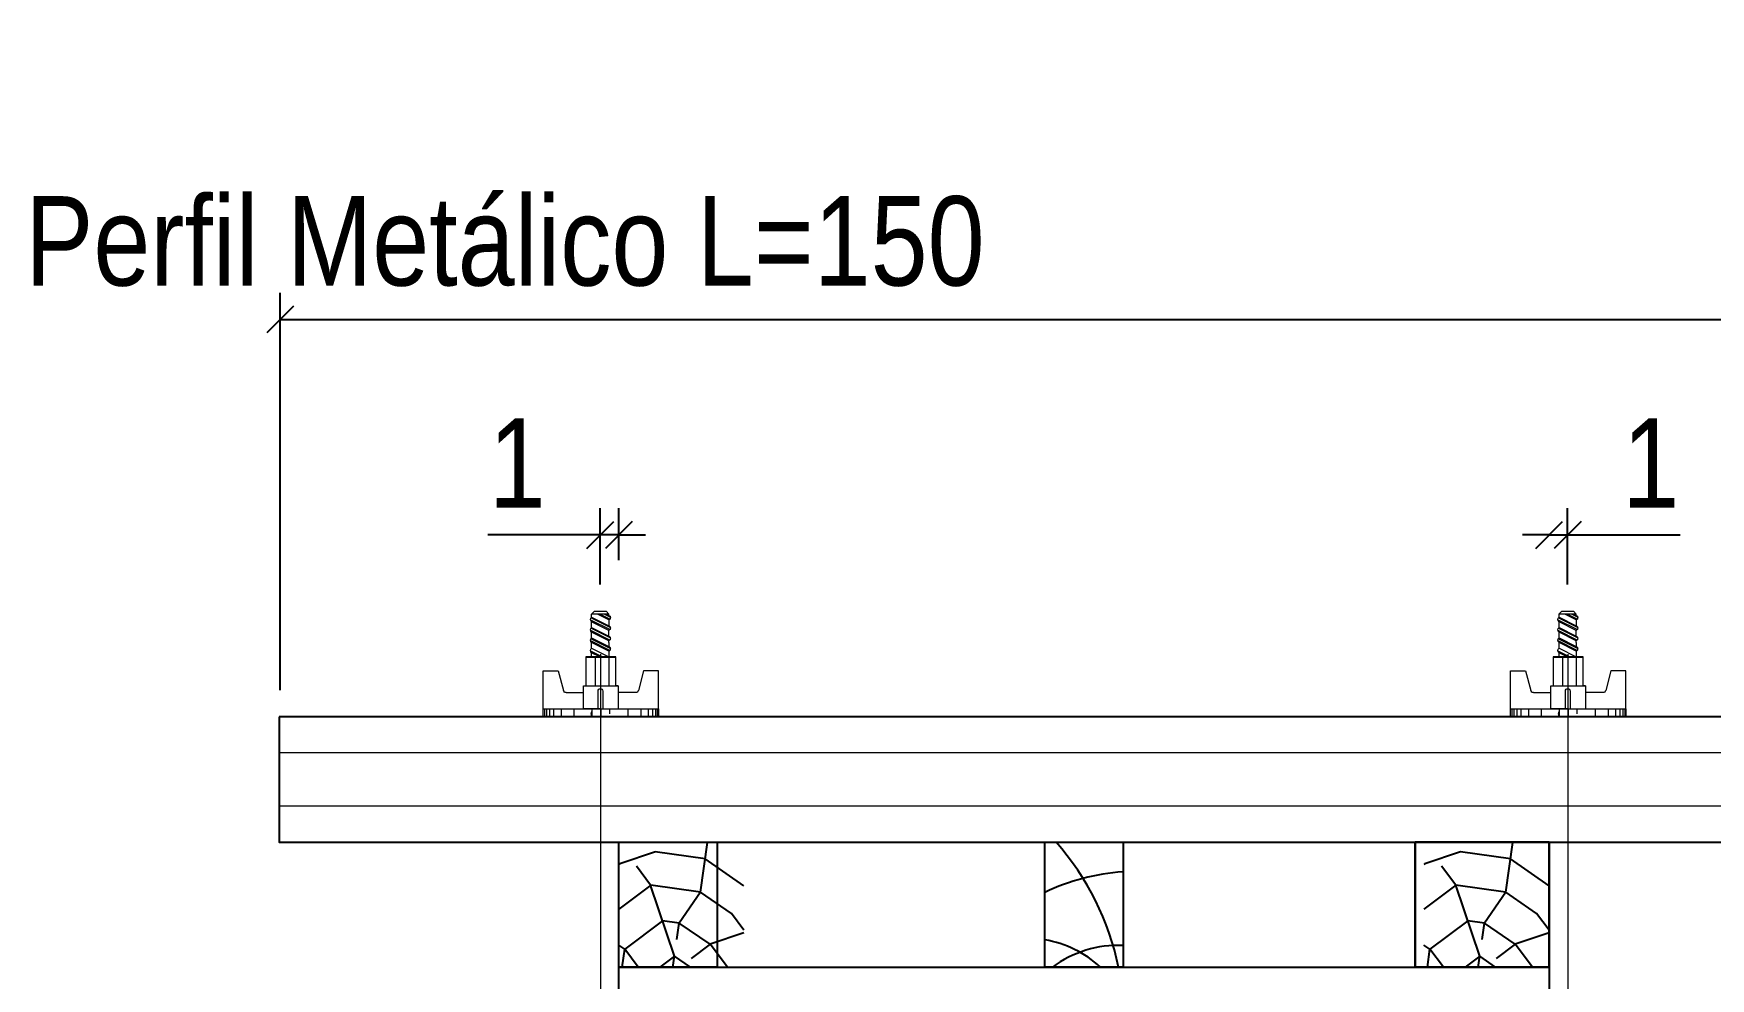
# Model space of a CAD drawing. Extents: x 2282 to 12463, y 760 to 16806.
# Drawn here: x 4592.7 to 4780.2, y 12863.4 to 12969 of the extents above; entities that cross this region are included whole.
import ezdxf

# ---------------------------------------------------------------- set-up
doc = ezdxf.new("R2010")
doc.units = 0
for name, color, linetype in [('1-2 PONTALETE', 7, 'Continuous'), ('COTA', 241, 'Continuous'), ('GRAVATA', 2, 'Continuous'), ('Painéis', 200, 'Continuous'), ('PONTALETE', 7, 'Continuous')]:
    doc.layers.add(name, color=color, linetype=linetype)
doc.layers.add('Hachura', color=251, linetype='Continuous', lineweight=9)
doc.styles.add('COTA TECNICA 2X', font='techl___.ttf', dxfattribs={"height": 10})
doc.dimstyles.new('SECAO PILAR', dxfattribs={"dimtxt": 10, "dimasz": 3, "dimexe": 3, "dimexo": 3, "dimgap": 3, "dimtad": 1, "dimdec": 1, "dimlfac": 0.5, "dimzin": 12, "dimdsep": 46, "dimtxsty": 'COTA TECNICA 2X', "dimblk1": 'OBLIQUE', "dimblk2": 'OBLIQUE', "dimsah": 1, "dimcen": 0.9, "dimclrd": 256, "dimclre": 256, "dimclrt": 256, "dimadec": 1, "dimazin": 3, "dimtfac": 1, "dimtdec": 1, "dimtmove": 0, "dimatfit": 3, "dimfxl": 1, "dimtolj": 1, "dimtzin": 12, "dimarcsym": 0})

# ---------------------------------------------------------------- blocks, each defined once
blk = doc.blocks.new('_Oblique')
at = {"color": 0, "linetype": 'ByBlock', "lineweight": -2}
blk.add_line((-0.5, -0.5), (0.5, 0.5), dxfattribs=at)
blk = doc.blocks.new('*D330')
at = {"layer": 'COTA', "lineweight": -2, "transparency": 16777216}
for p, q in [((4656.07, 12907.41), (4656.07, 12915.95)), ((4658.14, 12910.12), (4658.14, 12915.95)), ((4656.07, 12912.95), (4643.49, 12912.95)), ((4658.14, 12912.95), (4656.07, 12912.95)), ((4658.14, 12912.95), (4661.14, 12912.95))]:
    blk.add_line(p, q, dxfattribs=at)
at = {"layer": 'Defpoints', "color": 0, "transparency": 16777216}
for p in [(4656.07, 12912.95), (4658.14, 12907.12), (4656.07, 12904.41)]:
    blk.add_point(p, dxfattribs=at)
at = {"layer": 'COTA', "lineweight": -2, "transparency": 16777216, "xscale": 3, "yscale": 3, "zscale": 3}
blk.add_blockref('_Oblique', (4656.07, 12912.95), dxfattribs=at)
at = {"layer": 'COTA', "lineweight": -2, "transparency": 16777216, "xscale": 3, "yscale": 3, "zscale": 3, "rotation": 180}
blk.add_blockref('_Oblique', (4658.14, 12912.95), dxfattribs=at)
at = {"layer": 'COTA', "transparency": 16777216, "insert": (4646.78, 12921.01), "char_height": 10, "attachment_point": 5, "style": 'COTA TECNICA 2X'}
blk.add_mtext('\\A1;1', dxfattribs=at)
blk = doc.blocks.new('*D331')
at = {"layer": 'COTA', "lineweight": -2, "transparency": 16777216}
for p, q in [((4764.24, 12907.41), (4764.24, 12915.95)), ((4762.18, 12912.95), (4759.18, 12912.95)), ((4762.18, 12912.95), (4764.24, 12912.95)), ((4764.24, 12912.95), (4776.83, 12912.95))]:
    blk.add_line(p, q, dxfattribs=at)
at = {"layer": 'Defpoints', "color": 0, "transparency": 16777216}
for p in [(4762.18, 12912.95), (4764.24, 12912.95), (4764.24, 12904.41)]:
    blk.add_point(p, dxfattribs=at)
at = {"layer": 'COTA', "lineweight": -2, "transparency": 16777216, "xscale": 3, "yscale": 3, "zscale": 3}
blk.add_blockref('_Oblique', (4762.18, 12912.95), dxfattribs=at)
at = {"layer": 'COTA', "lineweight": -2, "transparency": 16777216, "xscale": 3, "yscale": 3, "zscale": 3, "rotation": 180}
blk.add_blockref('_Oblique', (4764.24, 12912.95), dxfattribs=at)
at = {"layer": 'COTA', "transparency": 16777216, "insert": (4773.54, 12921.01), "char_height": 10, "attachment_point": 5, "style": 'COTA TECNICA 2X'}
blk.add_mtext('\\A1;1', dxfattribs=at)
blk = doc.blocks.new('*D332')
at = {"layer": 'COTA', "lineweight": -2, "transparency": 16777216}
for p, q in [((4620.27, 12895.61), (4620.27, 12940.04)), ((4800.53, 12895.61), (4800.53, 12940.04)), ((4620.27, 12937.04), (4800.53, 12937.04))]:
    blk.add_line(p, q, dxfattribs=at)
at = {"layer": 'Defpoints', "color": 0, "transparency": 16777216}
for p in [(4800.53, 12937.04), (4620.27, 12892.61), (4800.53, 12892.61)]:
    blk.add_point(p, dxfattribs=at)
at = {"layer": 'COTA', "lineweight": -2, "transparency": 16777216, "xscale": 3, "yscale": 3, "zscale": 3, "rotation": 180}
blk.add_blockref('_Oblique', (4620.27, 12937.04), dxfattribs=at)
at = {"layer": 'COTA', "lineweight": -2, "transparency": 16777216, "xscale": 3, "yscale": 3, "zscale": 3}
blk.add_blockref('_Oblique', (4800.53, 12937.04), dxfattribs=at)
at = {"layer": 'COTA', "transparency": 16777216, "insert": (4645.4, 12945.77), "char_height": 10, "attachment_point": 5, "style": 'COTA TECNICA 2X'}
blk.add_mtext('\\A1;Perfil Metálico L=150', dxfattribs=at)
blk = doc.blocks.new('C')
at = {"layer": 'Hachura', "color": 0}
for p, q in [((0.461, 3.155), (-0.003, 3.155)), ((0.461, 3.05), (-0.003, 3.05)), ((0.461, 2.881), (-0.003, 2.881)), ((0, 3.224), (0, -3.224)), ((0.451, 3.224), (0, 3.224)), ((0.451, -3.225), (0.451, 3.224)), ((0.451, 3.224), (2.58, 3.224)), ((2.58, 3.224), (2.58, 2.385)), ((0.461, 2.65), (-0.003, 2.65)), ((0.461, 2.228), (-0.003, 2.228)), ((0, 2.747), (0, -1.16)), ((1.354, 1.939), (1.354, 0.965)), ((2.58, 2.385), (1.475, 2.094)), ((0.461, 1.512), (0, 1.512)), ((1.741, 0.966), (0.451, 0.966)), ((1.741, -0.968), (1.741, 0.966)), ((1.741, 0.966), (1.741, 0.838)), ((1.741, 0.966), (1.741, 0.838)), ((0.388, 0.487), (0.172, 0.487)), ((1.451, 0.101), (0.451, 0.101)), ((1.741, 0.838), (3.354, 0.838)), ((3.354, 0.451), (1.741, 0.451)), ((3.32, 0.838), (3.32, -0.839)), ((3.354, 0.838), (3.354, -0.839)), ((3.676, 0.451), (3.354, 0.451)), ((3.837, -0.517), (3.354, 0.451)), ((3.354, 0.064), (3.67, -0.57)), ((3.676, 0.451), (4.16, -0.517)), ((3.716, 0.5), (4.251, -0.57)), ((4.371, -0.553), (3.83, 0.53)), ((4.151, 0.451), (3.934, 0.451)), ((4.418, -0.517), (3.934, 0.451)), ((4.151, 0.451), (4.256, 0.451)), ((4.256, 0.451), (4.74, -0.517)), ((4.296, 0.5), (4.831, -0.57)), ((4.952, -0.553), (4.41, 0.53)), ((4.514, 0.451), (4.837, 0.451)), ((4.998, -0.517), (4.514, 0.451)), ((4.837, 0.451), (5.321, -0.517)), ((4.876, 0.5), (5.412, -0.57)), ((5.532, -0.553), (4.991, 0.53)), ((5.579, -0.517), (5.095, 0.451)), ((5.417, 0.451), (5.095, 0.451)), ((5.579, -0.517), (5.095, 0.451)), ((5.417, 0.451), (5.74, -0.194)), ((5.457, 0.5), (5.74, -0.065)), ((5.74, 0.193), (5.571, 0.53)), ((5.74, 0.322), (5.675, 0.451)), ((5.675, 0.451), (5.74, 0.451)), ((5.739, 0.45), (5.9, 0.288)), ((5.739, 0.45), (5.739, -0.518)), ((5.9, -0.356), (5.9, 0.288)), ((0.451, -0.004), (0, -0.004)), ((0.075, -0.481), (0.292, -0.481)), ((0.292, -0.481), (0.397, -0.481)), ((0.451, -0.001), (0.451, -0.968)), ((0.451, -0.157), (1.451, -0.157)), ((0.451, -0.646), (0.451, -0.323)), ((0.451, -3.225), (0.451, -0.646)), ((3.354, -0.323), (1.741, -0.323)), ((3.354, -0.839), (1.741, -0.839)), ((3.354, -0.065), (3.579, -0.517)), ((3.354, -0.517), (3.579, -0.517)), ((3.837, -0.517), (4.16, -0.517)), ((4.418, -0.517), (4.74, -0.517)), ((4.634, -0.517), (4.74, -0.517)), ((4.998, -0.517), (5.321, -0.517)), ((5.579, -0.517), (5.74, -0.517)), ((5.739, -0.518), (5.9, -0.356)), ((5.739, -0.518), (5.739, -0.518)), ((0.461, -1.521), (-0.003, -1.521)), ((0.451, -0.968), (1.741, -0.968)), ((1.354, -1.94), (1.354, -0.968)), ((0.461, -2.228), (-0.003, -2.228)), ((0.461, -2.65), (-0.003, -2.65)), ((2.58, -2.387), (1.475, -2.096)), ((2.58, -3.225), (2.58, -2.387)), ((0.461, -2.881), (-0.003, -2.881)), ((0.461, -3.05), (-0.003, -3.05)), ((0.461, -3.155), (-0.003, -3.155)), ((0, -3.224), (2.568, -3.224))]:
    blk.add_line(p, q, dxfattribs=at)
for centre, radius, start, end in [((1.516, 1.939), 0.161, 104.74356, 180), ((1.445, -0.028), 0.129, 272.69497, 87.30503), ((3.805, 0.389), 0.143, 25.56881, 154.43119), ((4.385, 0.389), 0.143, 25.56881, 154.43119), ((4.966, 0.389), 0.143, 25.56881, 154.43119), ((5.546, 0.389), 0.143, 25.56881, 154.43119), ((0.166, -0.366), 0.174, 221.74404, 317.85924), ((3.708, -0.4), 0.174, 222.14076, 318.25596), ((4.289, -0.4), 0.174, 222.14076, 318.25596), ((4.869, -0.4), 0.174, 222.14076, 318.25596), ((5.45, -0.4), 0.174, 222.14076, 318.25596), ((5.61, -0.401), 0.174, 317.85924, 318.25596), ((1.516, -1.94), 0.161, 180, 255.25644)]:
    blk.add_arc(centre, radius, start, end, dxfattribs=at)

msp = doc.modelspace()

# ---------------------------------------------------------------- hatches: boundary and pattern name
at = {"layer": 'PONTALETE'}
h = msp.add_hatch(dxfattribs=at)
h.set_pattern_fill('TRONCO', color=1, scale=37.5, angle=82, style=0, pattern_type=2)
h.set_pattern_definition([(82, (-6976.337, 14227.254), (-31.91606, 42.35404), [11.25, -26.25]), (82, (-6978.193, 14227.515), (-31.91606, 42.35404), [11.25, -26.25]), (82, (-6981.646, 14229.893), (-31.91606, 42.35404), [7.5, -30]), (82, (-6985.1, 14232.272), (-31.91606, 42.35404), [5.625, -31.875]), (82, (-6988.81, 14232.794), (-31.91606, 42.35404), [3.75, -33.75]), (82, (-6993.83, 14224.032), (-31.91606, 42.35404), [1.875, -9.375, 1.875, -24.375]), (82, (-6994.904, 14229.863), (-31.91606, 42.35404), [1.875, -15, 5.625, -15]), (82, (-6995.717, 14237.55), (-31.91606, 42.35404), [1.875, -1.875, 1.875, -31.875]), (82, (-6997.835, 14235.955), (-31.91606, 42.35404), [1.875, -35.625]), (82, (-7001.81, 14234.62), (-31.91606, 42.35404), [5.625, -31.875]), (82, (-7005.523, 14235.142), (-31.91606, 42.35404), [7.5, -30]), (82, (-7009.497, 14233.808), (-31.91606, 42.35404), [9.375, -11.25, 1.875, -15]), (172, (-6989.304, 14215.822), (-42.35404, -31.91606), [1.875, -3.75, 9.375, -22.5]), (172, (-6992.756, 14218.2), (-42.35404, -31.91606), [1.875, -1.875, 5.625, -28.125]), (172, (-7007.35, 14222.145), (-42.35404, -31.91606), [3.75, -33.75]), (172, (-6992.234, 14221.914), (-42.35404, -31.91606), [7.5, -11.25, 1.875, -16.875]), (172, (-7012.398, 14226.64), (-42.35404, -31.91606), [1.875, -35.625]), (172, (-6993.57, 14225.89), (-42.35404, -31.91606), [5.625, -31.875]), (172, (-6994.904, 14229.863), (-42.35404, -31.91606), [3.75, -33.75]), (172, (-6994.382, 14233.577), (-42.35404, -31.91606), [1.875, -5.625, 5.625, -24.375]), (172, (-6995.978, 14235.694), (-42.35404, -31.91606), [1.875, -35.625]), (172, (-6988.29, 14236.507), (-42.35404, -31.91606), [5.25, -32.25]), (172, (-6980.602, 14237.32), (-42.35404, -31.91606), [3.75, -33.75]), (172, (-6994.934, 14243.12), (-42.35404, -31.91606), [1.875, -35.625]), (172, (-6992.555, 14246.574), (-42.35404, -31.91606), [5.625, -31.875]), (172, (-6992.034, 14250.287), (-42.35404, -31.91606), [5.625, -31.875]), (127, (-6977.962, 14242.63), (-37.13505, 5.21899), [2.651625, -2.651625, 2.651625, -45.078134]), (127, (-6988.29, 14236.507), (-37.13505, 5.21899), [5.30325, -47.72976]), (127, (-7008.945, 14224.263), (-37.13505, 5.21899), [5.30325, -47.72976]), (127, (-6998.618, 14230.385), (-37.13505, 5.21899), [5.30325, -47.72976]), (127, (-6990.93, 14231.198), (-37.13505, 5.21899), [5.30325, -47.72976]), (127, (-6981.937, 14241.295), (-37.13505, 5.21899), [5.30325, -47.72976]), (127, (-6984.316, 14237.842), (-37.13505, 5.21899), [7.95495, -45.07806]), (127, (-7002.592, 14229.05), (-37.13505, 5.21899), [2.65162, -50.38138]), (127, (-7006.566, 14227.715), (-37.13505, 5.21899), [2.65162, -50.38138]), (127, (-7004.48, 14242.57), (-37.13505, 5.21899), [2.65162, -50.38138]), (127, (-6988, 14225.106), (-37.13505, 5.21899), [2.65162, -50.38138]), (127, (-6998.126, 14247.357), (-37.13505, 5.21899), [2.65162, -50.38138]), (127, (-6996.24, 14233.838), (-37.13505, 5.21899), [2.65162, -50.38138]), (127, (-6999.43, 14238.073), (-37.13505, 5.21899), [2.65162, -50.38138]), (217, (-6992.264, 14235.172), (-5.21899, -37.13505), [2.651625, -2.651625, 7.95495, -39.77481]), (217, (-6991.482, 14240.743), (-5.21899, -37.13505), [2.65162, -50.38138]), (217, (-6978.484, 14238.916), (-5.21899, -37.13505), [2.65162, -50.38138]), (217, (-6988.812, 14232.794), (-5.21899, -37.13505), [2.65162, -50.38138]), (217, (-6995.456, 14239.408), (-5.21899, -37.13505), [2.65162, -50.38138]), (217, (-6987.477, 14228.82), (-5.21899, -37.13505), [2.65162, -50.38138]), (217, (-6985.39, 14243.673), (-5.21899, -37.13505), [2.65162, -50.38138]), (217, (-6977.902, 14216.113), (-5.21899, -37.13505), [2.65162, -50.38138]), (217, (-6979.498, 14218.23), (-5.21899, -37.13505), [5.30325, -47.72976]), (217, (-6981.094, 14220.349), (-5.21899, -37.13505), [5.30325, -47.72976]), (217, (-6980.572, 14224.062), (-5.21899, -37.13505), [5.30325, -47.72976]), (217, (-6984.024, 14226.44), (-5.21899, -37.13505), [5.30325, -47.72976]), (217, (-6996.79, 14243.382), (-5.21899, -37.13505), [5.30325, -47.72976]), (217, (-6977.18, 14248.2), (-5.21899, -37.13505), [5.30325, -47.72976]), (217, (-7006.627, 14254.232), (-5.21899, -37.13505), [5.30325, -47.72976]), (217, (-7002.913, 14253.71), (-5.21899, -37.13505), [5.30325, -47.72976]), (217, (-7001.578, 14249.735), (-5.21899, -37.13505), [5.30325, -47.72976]), (217, (-7005.232, 14223.74), (-5.21899, -37.13505), [7.95495, -45.07806]), (217, (-6998.126, 14247.357), (-5.21899, -37.13505), [7.95495, -45.07806]), (108.56505, (-7012.137, 14228.498), (5.218991, 37.135053), [4.1925, -79.66005]), (108.56505, (-6993.57, 14225.889), (5.218991, 37.135053), [4.1925, -79.66005]), (108.56505, (-7004.188, 14231.168), (5.218991, 37.135053), [4.1925, -79.66005]), (108.56505, (-6976.628, 14238.655), (5.218991, 37.135053), [4.1925, -79.66005]), (108.56505, (-6980.602, 14237.32), (5.218991, 37.135053), [4.1925, -79.66005]), (108.56505, (-6989.595, 14227.224), (5.218991, 37.135053), [4.1925, -79.66005]), (108.56505, (-7008.162, 14229.833), (5.218991, 37.135053), [4.1925, -79.66005]), (108.56505, (-6995.456, 14239.408), (5.218991, 37.135053), [8.385, -75.46755]), (145.43495, (-7001.026, 14240.19), (-37.135053, 5.218991), [4.1925, -79.66005]), (145.43495, (-6989.103, 14244.195), (-37.135053, 5.218991), [4.1925, -79.66005]), (145.43495, (-6999.14, 14226.672), (-37.135053, 5.218991), [4.1925, -79.66005]), (145.43495, (-7002.04, 14219.506), (-37.135053, 5.218991), [4.1925, -79.66005]), (145.43495, (-6991.482, 14240.743), (-37.135053, 5.218991), [4.1925, -79.66005]), (145.43495, (-6992.003, 14237.03), (-37.135053, 5.218991), [4.1925, -79.66005]), (145.43495, (-6999.661, 14222.958), (-37.135053, 5.218991), [8.385, -75.46755]), (145.43495, (-6982.75, 14248.983), (-37.135053, 5.218991), [8.385, -75.46755]), (145.43495, (-6985.128, 14245.53), (-37.135053, 5.218991), [8.385, -75.46755]), (198.56505, (-6983.733, 14215.04), (-37.135053, 5.218991), [4.1925, -79.66005]), (198.56505, (-7004.158, 14217.91), (-37.135053, 5.218991), [4.1925, -79.66005]), (198.56505, (-6977.12, 14221.683), (-37.135053, 5.218991), [4.1925, -79.66005]), (198.56505, (-7011.063, 14222.667), (-37.135053, 5.218991), [4.1925, -79.66005]), (198.56505, (-6988.26, 14223.249), (-37.135053, 5.218991), [4.1925, -79.66005]), (198.56505, (-6990.93, 14231.198), (-37.135053, 5.218991), [4.1925, -79.66005]), (198.56505, (-6997.835, 14235.955), (-37.135053, 5.218991), [4.1925, -79.66005]), (198.56505, (-6985.33, 14217.157), (-37.135057, 5.219004), [4.1925, -79.66005]), (198.56505, (-6989.595, 14227.224), (-37.135053, 5.218991), [4.1925, -79.66005]), (198.56505, (-6984.316, 14237.842), (-37.135053, 5.218991), [4.1925, -79.66005]), (198.56505, (-6987.507, 14242.078), (-37.135053, 5.218991), [4.1925, -79.66005]), (198.56505, (-6997.604, 14251.07), (-37.135053, 5.218991), [4.1925, -79.66005]), (198.56505, (-7012.659, 14224.785), (-37.135053, 5.218991), [4.1925, -79.66005]), (198.56505, (-7011.585, 14218.953), (-37.135053, 5.218991), [8.385, -75.46755]), (198.56505, (-6984.807, 14220.87), (-37.135053, 5.218991), [8.385, -75.46755]), (235.43495, (-6980.02, 14214.517), (-5.218991, -37.135053), [4.1925, -79.66005]), (235.43495, (-6973.727, 14245.821), (-5.218991, -37.135053), [4.1925, -79.66005]), (235.43495, (-6992.555, 14246.574), (-5.218991, -37.135053), [4.1925, -79.66005]), (235.43495, (-6981.646, 14229.893), (-5.218991, -37.135053), [4.1925, -79.66005]), (235.43495, (-6978.193, 14227.515), (-5.218991, -37.135053), [4.1925, -79.66005]), (235.43495, (-6985.098, 14232.272), (-5.218991, -37.135053), [4.1925, -79.66005]), (235.43495, (-7005.814, 14246.544), (-5.218991, -37.135053), [4.1925, -79.66005]), (235.43495, (-7007.149, 14250.518), (-5.218991, -37.135053), [8.385, -75.46755])])
h.paths.add_polyline_path([(4658.14, 12864.61), (4672.14, 12864.61), (4672.14, 12878.61), (4658.14, 12878.61)])
h = msp.add_hatch(dxfattribs=at)
h.set_pattern_fill('TRONCO', color=1, scale=37.5, angle=82, style=0, pattern_type=2)
h.set_pattern_definition([(82, (-6886.3, 14227.254), (-31.91606, 42.35404), [11.25, -26.25]), (82, (-6888.156, 14227.515), (-31.91606, 42.35404), [11.25, -26.25]), (82, (-6891.61, 14229.893), (-31.91606, 42.35404), [7.5, -30]), (82, (-6895.06, 14232.272), (-31.91606, 42.35404), [5.625, -31.875]), (82, (-6898.775, 14232.794), (-31.91606, 42.35404), [3.75, -33.75]), (82, (-6903.793, 14224.032), (-31.91606, 42.35404), [1.875, -9.375, 1.875, -24.375]), (82, (-6904.867, 14229.863), (-31.91606, 42.35404), [1.875, -15, 5.625, -15]), (82, (-6905.68, 14237.55), (-31.91606, 42.35404), [1.875, -1.875, 1.875, -31.875]), (82, (-6907.798, 14235.955), (-31.91606, 42.35404), [1.875, -35.625]), (82, (-6911.772, 14234.62), (-31.91606, 42.35404), [5.625, -31.875]), (82, (-6915.486, 14235.142), (-31.91606, 42.35404), [7.5, -30]), (82, (-6919.46, 14233.808), (-31.91606, 42.35404), [9.375, -11.25, 1.875, -15]), (172, (-6899.267, 14215.822), (-42.35404, -31.91606), [1.875, -3.75, 9.375, -22.5]), (172, (-6902.72, 14218.2), (-42.35404, -31.91606), [1.875, -1.875, 5.625, -28.125]), (172, (-6917.312, 14222.145), (-42.35404, -31.91606), [3.75, -33.75]), (172, (-6902.198, 14221.914), (-42.35404, -31.91606), [7.5, -11.25, 1.875, -16.875]), (172, (-6922.36, 14226.64), (-42.35404, -31.91606), [1.875, -35.625]), (172, (-6903.532, 14225.89), (-42.35404, -31.91606), [5.625, -31.875]), (172, (-6904.867, 14229.863), (-42.35404, -31.91606), [3.75, -33.75]), (172, (-6904.345, 14233.577), (-42.35404, -31.91606), [1.875, -5.625, 5.625, -24.375]), (172, (-6905.94, 14235.694), (-42.35404, -31.91606), [1.875, -35.625]), (172, (-6898.253, 14236.507), (-42.35404, -31.91606), [5.25, -32.25]), (172, (-6890.565, 14237.32), (-42.35404, -31.91606), [3.75, -33.75]), (172, (-6904.897, 14243.12), (-42.35404, -31.91606), [1.875, -35.625]), (172, (-6902.52, 14246.574), (-42.35404, -31.91606), [5.625, -31.875]), (172, (-6901.997, 14250.287), (-42.35404, -31.91606), [5.625, -31.875]), (127, (-6887.926, 14242.63), (-37.13505, 5.21899), [2.651625, -2.651625, 2.651625, -45.078134]), (127, (-6898.253, 14236.507), (-37.13505, 5.21899), [5.30325, -47.72976]), (127, (-6918.908, 14224.263), (-37.13505, 5.21899), [5.30325, -47.72976]), (127, (-6908.58, 14230.385), (-37.13505, 5.21899), [5.30325, -47.72976]), (127, (-6900.893, 14231.198), (-37.13505, 5.21899), [5.30325, -47.72976]), (127, (-6891.9, 14241.295), (-37.13505, 5.21899), [5.30325, -47.72976]), (127, (-6894.28, 14237.842), (-37.13505, 5.21899), [7.95495, -45.07806]), (127, (-6912.555, 14229.05), (-37.13505, 5.21899), [2.65162, -50.38138]), (127, (-6916.53, 14227.715), (-37.13505, 5.21899), [2.65162, -50.38138]), (127, (-6914.442, 14242.57), (-37.13505, 5.21899), [2.65162, -50.38138]), (127, (-6897.962, 14225.106), (-37.13505, 5.21899), [2.65162, -50.38138]), (127, (-6908.09, 14247.357), (-37.13505, 5.21899), [2.65162, -50.38138]), (127, (-6906.202, 14233.838), (-37.13505, 5.21899), [2.65162, -50.38138]), (127, (-6909.394, 14238.073), (-37.13505, 5.21899), [2.65162, -50.38138]), (217, (-6902.228, 14235.172), (-5.21899, -37.13505), [2.651625, -2.651625, 7.95495, -39.77481]), (217, (-6901.445, 14240.743), (-5.21899, -37.13505), [2.65162, -50.38138]), (217, (-6888.448, 14238.916), (-5.21899, -37.13505), [2.65162, -50.38138]), (217, (-6898.775, 14232.794), (-5.21899, -37.13505), [2.65162, -50.38138]), (217, (-6905.42, 14239.408), (-5.21899, -37.13505), [2.65162, -50.38138]), (217, (-6897.44, 14228.82), (-5.21899, -37.13505), [2.65162, -50.38138]), (217, (-6895.353, 14243.673), (-5.21899, -37.13505), [2.65162, -50.38138]), (217, (-6887.865, 14216.113), (-5.21899, -37.13505), [2.65162, -50.38138]), (217, (-6889.46, 14218.23), (-5.21899, -37.13505), [5.30325, -47.72976]), (217, (-6891.057, 14220.349), (-5.21899, -37.13505), [5.30325, -47.72976]), (217, (-6890.535, 14224.062), (-5.21899, -37.13505), [5.30325, -47.72976]), (217, (-6893.988, 14226.44), (-5.21899, -37.13505), [5.30325, -47.72976]), (217, (-6906.754, 14243.382), (-5.21899, -37.13505), [5.30325, -47.72976]), (217, (-6887.143, 14248.2), (-5.21899, -37.13505), [5.30325, -47.72976]), (217, (-6916.59, 14254.232), (-5.21899, -37.13505), [5.30325, -47.72976]), (217, (-6912.876, 14253.71), (-5.21899, -37.13505), [5.30325, -47.72976]), (217, (-6911.541, 14249.735), (-5.21899, -37.13505), [5.30325, -47.72976]), (217, (-6915.195, 14223.74), (-5.21899, -37.13505), [7.95495, -45.07806]), (217, (-6908.09, 14247.357), (-5.21899, -37.13505), [7.95495, -45.07806]), (108.56505, (-6922.1, 14228.498), (5.218991, 37.135053), [4.1925, -79.66005]), (108.56505, (-6903.532, 14225.889), (5.218991, 37.135053), [4.1925, -79.66005]), (108.56505, (-6914.151, 14231.168), (5.218991, 37.135053), [4.1925, -79.66005]), (108.56505, (-6886.59, 14238.655), (5.218991, 37.135053), [4.1925, -79.66005]), (108.56505, (-6890.565, 14237.32), (5.218991, 37.135053), [4.1925, -79.66005]), (108.56505, (-6899.558, 14227.224), (5.218991, 37.135053), [4.1925, -79.66005]), (108.56505, (-6918.125, 14229.833), (5.218991, 37.135053), [4.1925, -79.66005]), (108.56505, (-6905.42, 14239.408), (5.218991, 37.135053), [8.385, -75.46755]), (145.43495, (-6910.99, 14240.19), (-37.135053, 5.218991), [4.1925, -79.66005]), (145.43495, (-6899.066, 14244.195), (-37.135053, 5.218991), [4.1925, -79.66005]), (145.43495, (-6909.103, 14226.672), (-37.135053, 5.218991), [4.1925, -79.66005]), (145.43495, (-6912.003, 14219.506), (-37.135053, 5.218991), [4.1925, -79.66005]), (145.43495, (-6901.445, 14240.743), (-37.135053, 5.218991), [4.1925, -79.66005]), (145.43495, (-6901.967, 14237.03), (-37.135053, 5.218991), [4.1925, -79.66005]), (145.43495, (-6909.625, 14222.958), (-37.135053, 5.218991), [8.385, -75.46755]), (145.43495, (-6892.713, 14248.983), (-37.135053, 5.218991), [8.385, -75.46755]), (145.43495, (-6895.092, 14245.53), (-37.135053, 5.218991), [8.385, -75.46755]), (198.56505, (-6893.697, 14215.04), (-37.135053, 5.218991), [4.1925, -79.66005]), (198.56505, (-6914.121, 14217.91), (-37.135053, 5.218991), [4.1925, -79.66005]), (198.56505, (-6887.083, 14221.683), (-37.135053, 5.218991), [4.1925, -79.66005]), (198.56505, (-6921.026, 14222.667), (-37.135053, 5.218991), [4.1925, -79.66005]), (198.56505, (-6898.223, 14223.249), (-37.135053, 5.218991), [4.1925, -79.66005]), (198.56505, (-6900.893, 14231.198), (-37.135053, 5.218991), [4.1925, -79.66005]), (198.56505, (-6907.798, 14235.955), (-37.135053, 5.218991), [4.1925, -79.66005]), (198.56505, (-6895.292, 14217.157), (-37.135057, 5.219004), [4.1925, -79.66005]), (198.56505, (-6899.558, 14227.224), (-37.135053, 5.218991), [4.1925, -79.66005]), (198.56505, (-6894.279, 14237.842), (-37.135053, 5.218991), [4.1925, -79.66005]), (198.56505, (-6897.47, 14242.078), (-37.135053, 5.218991), [4.1925, -79.66005]), (198.56505, (-6907.567, 14251.07), (-37.135053, 5.218991), [4.1925, -79.66005]), (198.56505, (-6922.622, 14224.785), (-37.135053, 5.218991), [4.1925, -79.66005]), (198.56505, (-6921.548, 14218.953), (-37.135053, 5.218991), [8.385, -75.46755]), (198.56505, (-6894.77, 14220.87), (-37.135053, 5.218991), [8.385, -75.46755]), (235.43495, (-6889.983, 14214.517), (-5.218991, -37.135053), [4.1925, -79.66005]), (235.43495, (-6883.69, 14245.821), (-5.218991, -37.135053), [4.1925, -79.66005]), (235.43495, (-6902.519, 14246.574), (-5.218991, -37.135053), [4.1925, -79.66005]), (235.43495, (-6891.609, 14229.893), (-5.218991, -37.135053), [4.1925, -79.66005]), (235.43495, (-6888.156, 14227.515), (-5.218991, -37.135053), [4.1925, -79.66005]), (235.43495, (-6895.062, 14232.272), (-5.218991, -37.135053), [4.1925, -79.66005]), (235.43495, (-6915.777, 14246.544), (-5.218991, -37.135053), [4.1925, -79.66005]), (235.43495, (-6917.112, 14250.518), (-5.218991, -37.135053), [8.385, -75.46755])])
h.paths.add_polyline_path([(4748.18, 12864.61), (4762.18, 12864.61), (4762.18, 12878.61), (4748.18, 12878.61)])

# ---------------------------------------------------------------- linework, layer by layer
at = {"layer": '1-2 PONTALETE', "color": 1}
for centre, radius, start, end in [((4715.97, 12851.99), 23.32, 93.5441, 115.9137), ((4703.93, 12856.07), 11.74, 46.6479, 80.9173), ((4713.99, 12854.73), 12.32, 87.4574, 126.7023)]:
    msp.add_arc(centre, radius, start, end, dxfattribs=at)
at = {"layer": 'GRAVATA', "color": 1}
msp.add_lwpolyline([(4620.18, 12892.61), (4620.18, 12878.61), (4800.53, 12878.61), (4800.53, 12892.61)], close=True, dxfattribs=at)
at = {"layer": 'Hachura'}
for p, q in [((4656.14, 12789.78), (4656.13, 12899.61)), ((4764.31, 12789.78), (4764.3, 12899.61)), ((4620.18, 12888.61), (4800.53, 12888.61)), ((4800.53, 12882.61), (4620.18, 12882.61))]:
    msp.add_line(p, q, dxfattribs=at)
at = {"layer": 'Painéis'}
msp.add_lwpolyline([(4762.18, 12864.61), (4762.18, 12860.59), (4658.14, 12860.59), (4658.14, 12864.61)], close=True, dxfattribs=at)
at = {"layer": 'PONTALETE', "color": 1}
for points in [[(4658.14, 12878.61), (4669.14, 12878.61), (4669.14, 12864.61), (4658.14, 12864.61)], [(4705.78, 12878.61), (4714.53, 12878.61), (4714.53, 12864.61), (4705.78, 12864.61)], [(4747.18, 12878.61), (4762.18, 12878.61), (4762.18, 12864.61), (4747.18, 12864.61)]]:
    msp.add_lwpolyline(points, close=True, dxfattribs=at)
at = {"layer": 'PONTALETE', "color": 40}
msp.add_lwpolyline([(4762.18, 12878.61), (4747.18, 12878.61), (4747.18, 12864.61), (4762.18, 12864.61)], close=True, dxfattribs=at)
at = {"layer": 'PONTALETE', "color": 1}
msp.add_arc((4684.23, 12858.47), 30.42, 11.6357, 41.4455, dxfattribs=at)

# ---------------------------------------------------------------- block references
at = {"layer": 'Hachura', "linetype": 'Continuous', "xscale": -2, "yscale": 2, "zscale": 2, "rotation": 270}
for p in [(4656.14, 12892.61), (4764.31, 12892.61)]:
    msp.add_blockref('C', p, dxfattribs=at)

# ---------------------------------------------------------------- dimensions: what is measured, and where the dimension line sits
at = {"layer": 'COTA'}
dim = msp.add_linear_dim(base=(4800.53, 12937.04), p1=(4620.27, 12892.61), p2=(4800.53, 12892.61), text='Perfil Metálico L=150', dimstyle='SECAO PILAR', dxfattribs=at)
dim.commit()
dim.dimension.update_dxf_attribs({"geometry": '*D332', "text_midpoint": (4645.4, 12937.04), "dimtype": 160})
for base, p1, p2, picture, middle in [((4656.07, 12912.95), (4658.14, 12907.12), (4656.07, 12904.41), '*D330', (4646.78, 12921.01)), ((4764.24, 12912.95), (4762.18, 12912.95), (4764.24, 12904.41), '*D331', (4773.54, 12921.01))]:
    dim = msp.add_linear_dim(base=base, p1=p1, p2=p2, dimstyle='SECAO PILAR', dxfattribs=at)
    dim.commit()
    dim.dimension.update_dxf_attribs({"geometry": picture, "text_midpoint": middle})

doc.saveas('drawing.dxf')
